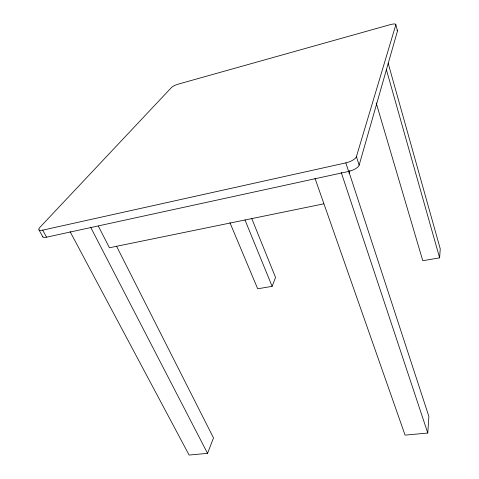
<?xml version="1.0" encoding="UTF-8"?>
<svg xmlns="http://www.w3.org/2000/svg" width="479" height="479" viewBox="0 0 479 479"><rect width="100%" height="100%" fill="white"/><g stroke="black" fill="none" stroke-linecap="round" stroke-linejoin="round"><path stroke-width="0.72" d="M314.972 178.254L405.084 435.136L427.771 433.04L428.891 416.479L348.724 171.189M376.177 102.889L422.777 260.714L439.626 257.852L440.237 248.799L388.146 63.168M359.142 165.153L397.51 30.872L395.852 24.716A6.544 1.575 -18 0 0 390.199 24.651L178.404 84.088A5.79 1.311 -21.8 0 0 171.482 87.513L39.835 227.435A8.628 2.617 -26 0 0 42.679 230.148L46.553 237.177L348.628 171.44A9.676 3.73 -18.4 0 0 359.142 165.153L356.418 156.609L395.852 24.716M348.999 173.326L349.874 170.47M70.096 231.638L189.115 455.05L207.545 453.35L213.508 437.938L116.517 246.17M229.95 222.711L257.696 288.795L272.12 286.34L275.551 277.473L251.75 218.526M42.679 230.148L345.832 162.878A9.73 3.652 -18.5 0 0 356.418 156.609M323.69 203.862L109.428 247.763L98.381 226.154M39.021 229.974L42.888 236.967M90.585 227.118L207.545 453.35M244.967 219.909L272.12 286.34M341.234 172.44L427.771 433.04M345.832 162.878L348.628 171.44M386.409 69.695L439.626 257.852M396.941 30.177A6.52 1.617 -17.9 0 1 397.51 30.872M46.553 237.177A8.586 2.676 -26.2 0 1 42.625 236.315"/></g></svg>
